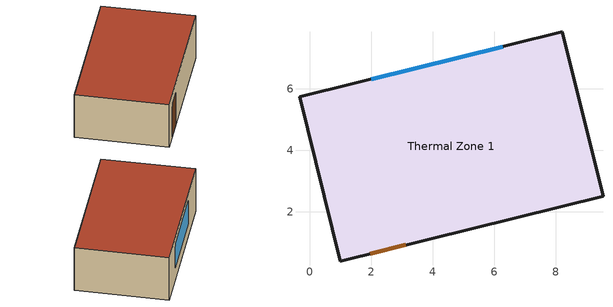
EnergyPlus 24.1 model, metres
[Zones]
Thermal Zone 1
 floor ground (ExtSlabCarpet 4in ClimateZone 1-8): 8.21,7.85 9.53,2.51 0.99,0.4 -0.34,5.73 z0
 wall outside (ASHRAE 189.1-2009 ExtWall Mass ClimateZone 5): -0.34,5.73 0.99,0.4 9.53,2.51 8.21,7.85 -0.34,5.73 z0:3
 window (ASHRAE 189.1-2009 ExtWindow ClimateZone 4-5): 6.27,7.37 1.99,6.31 z0.83:2.43
 door (Exterior Door): 1.96,0.64 3.12,0.92 z0:2.26
 roof outside (ASHRAE 189.1-2009 ExtRoof IEAD ClimateZone 2-5): 0.99,0.4 9.53,2.51 8.21,7.85 -0.34,5.73 z3
[Building]
Building 1: North Axis {deg}=0
[Site:Location]
GRAZ: Latitude {deg}=47; Longitude {deg}=15.43; Time Zone {hr}=1; Elevation {m}=347
[SizingPeriod:DesignDay] Day of Month=21; Dry-Bulb Temperature Range Modifier Type=DefaultMultipliers; Barometric Pressure {Pa}=97225; Rain Indicator=No; Snow Indicator=No; Daylight Saving Time Indicator=No; Begin Environment Reset Mode=FullResetAtBeginEnvironment
Name | Month | Day Type | Maximum Dry-Bulb Temperature {C} | Daily Dry-Bulb Temperature Range {deltaC} | Humidity Condition Type | Wetbulb or DewPoint at Maximum Dry-Bulb {C} | Wind Speed {m/s} | Wind Direction {deg} | Solar Model Indicator | ASHRAE Clear Sky Optical Depth for Beam Irradiance (taub) | ASHRAE Clear Sky Optical Depth for Diffuse Irradiance (taud) | Enthalpy at Maximum Dry-Bulb {J/kg} | Sky Clearness
GRAZ Ann Clg .4% Condns DB=>MWB | 7 | SummerDesignDay | 30.5 | 11.2 | Wetbulb | 20.4 | 3.1 | 140 | ASHRAETau | 0.464 | 1.98
GRAZ Ann Clg .4% Condns DP=>MDB | 7 | SummerDesignDay | 23.4 | 11.2 | Dewpoint | 20 | 3.1 | 140 | ASHRAETau | 0.464 | 1.98
GRAZ Ann Clg .4% Condns Enth=>MDB | 7 | SummerDesignDay | 27.3 | 11.2 | Enthalpy |  | 3.1 | 140 | ASHRAETau | 0.464 | 1.98 | 64600
GRAZ Ann Clg .4% Condns WB=>MDB | 7 | SummerDesignDay | 27.3 | 11.2 | Wetbulb | 21.6 | 3.1 | 140 | ASHRAETau | 0.464 | 1.98
GRAZ Ann Htg 99.6% Condns DB | 1 | WinterDesignDay | -13.1 | 0 | Wetbulb | -13.1 | 0.6 | 180 | ASHRAEClearSky |  |  |  | 0
GRAZ Ann Htg Wind 99.6% Condns WS=>MCDB | 1 | WinterDesignDay | 2 | 0 | Wetbulb | 2 | 9.5 | 180 | ASHRAEClearSky |  |  |  | 0
GRAZ Ann Hum_n 99.6% Condns DP=>MCDB | 1 | WinterDesignDay | -9.8 | 0 | Dewpoint | -15.2 | 0.6 | 180 | ASHRAEClearSky |  |  |  | 0
[Material] Thermal Absorptance=0.9
Name | Roughness | Thickness {m} | Conductivity {W/m-K} | Density {kg/m3} | Specific Heat {J/kg-K} | Solar Absorptance | Visible Absorptance
1/2IN Gypsum | Smooth | 0.0127 | 0.16 | 784.9 | 830 | 0.4 | 0.4
1IN Stucco | Smooth | 0.0253 | 0.6918 | 1858 | 837 | 0.92 | 0.92
8IN Concrete HW | MediumRough | 0.2033 | 1.7296 | 2243 | 837 | 0.65 | 0.65
F08 Metal surface | Smooth | 0.0008 | 45.28 | 7824 | 500 | 0.7 | 0.7
I01 25mm insulation board | MediumRough | 0.0254 | 0.03 | 43 | 1210 | 0.6 | 0.6
MAT-CC05 4 HW CONCRETE | Rough | 0.1016 | 1.311 | 2240 | 836.8 | 0.85 | 0.85
Metal Decking | MediumSmooth | 0.0015 | 45.006 | 7680 | 418.4 | 0.6 | 0.6
Roof Insulation [21] | MediumRough | 0.2105 | 0.049 | 265 | 836.8 | 0.7 | 0.7
Roof Membrane | VeryRough | 0.0095 | 0.16 | 1121.29 | 1460 | 0.7 | 0.7
Wall Insulation [40] | MediumRough | 0.0794 | 0.0432 | 91 | 837 | 0.5 | 0.5
[Material:NoMass]
CP02 CARPET PAD: Roughness=Smooth; Thermal Resistance {m2-K/W}=0.1; Thermal Absorptance=0.9; Solar Absorptance=0.8; Visible Absorptance=0.8
[WindowMaterial:Glazing]
Theoretical Glass [207]: Optical Data Type=SpectralAverage; Thickness {m}=0.003; Solar Transmittance at Normal Incidence=0.3311; Front Side Solar Reflectance at Normal Incidence=0.6189; Back Side Solar Reflectance at Normal Incidence=0; Visible Transmittance at Normal Incidence=0.44; Front Side Visible Reflectance at Normal Incidence=0.51; Back Side Visible Reflectance at Normal Incidence=0; Infrared Transmittance at Normal Incidence=0; Front Side Infrared Hemispherical Emissivity=0.9; Back Side Infrared Hemispherical Emissivity=0.9; Conductivity {W/m-K}=0.0133; Dirt Correction Factor for Solar and Visible Transmittance=1; Solar Diffusing=No
[Construction]
ASHRAE 189.1-2009 ExtRoof IEAD ClimateZone 2-5: Roof Membrane, Roof Insulation [21], Metal Decking
ASHRAE 189.1-2009 ExtWall Mass ClimateZone 5: 1IN Stucco, 8IN Concrete HW, Wall Insulation [40], 1/2IN Gypsum
ASHRAE 189.1-2009 ExtWindow ClimateZone 4-5: Theoretical Glass [207]
Exterior Door: F08 Metal surface, I01 25mm insulation board
ExtSlabCarpet 4in ClimateZone 1-8: MAT-CC05 4 HW CONCRETE, CP02 CARPET PAD
[Zone]
Thermal Zone 1: Multiplier=1; Part of Total Floor Area=Yes
[People]
People_in_office: Zone or ZoneList or Space or SpaceList=Thermal Zone 1; Number of People Schedule=Occupancy_two_schedule_6h_half; Number of People Calculation Method=People; Number of People=6; Fraction Radiant=0.3; Sensible Heat Fraction=autocalculate; Activity Level Schedule=Occupancy_two_schedule_6h_half; Carbon Dioxide Generation Rate {m3/s-W}=3.82e-08; Enable ASHRAE 55 Comfort Warnings=No; Mean Radiant Temperature Calculation Type=EnclosureAveraged; Work Efficiency Schedule=Occupancy_two_schedule_6h_half; Clothing Insulation Calculation Method=DynamicClothingModelASHRAE55; Clothing Insulation Schedule=Occupancy_two_schedule_6h_half; Air Velocity Schedule=Occupancy_two_schedule_6h_half; Thermal Comfort Model 1 Type=Fanger
[HVACTemplate:Thermostat]
HVAC_Termostat: Cooling Setpoint Schedule=HVAC_Availability
[HVACTemplate:Zone:IdealLoadsAirSystem]
Thermal Zone 1: Template Thermostat=HVAC_Termostat; Maximum Heating Supply Air Temperature {C}=50; Minimum Cooling Supply Air Temperature {C}=13; Maximum Heating Supply Air Humidity Ratio {kgWater/kgDryAir}=0.0156; Minimum Cooling Supply Air Humidity Ratio {kgWater/kgDryAir}=0.0077; Heating Limit=NoLimit; Cooling Limit=NoLimit; Dehumidification Control Type=ConstantSensibleHeatRatio; Cooling Sensible Heat Ratio=0.7; Dehumidification Setpoint {percent}=60; Humidification Control Type=None; Humidification Setpoint {percent}=30; Outdoor Air Method=None; Outdoor Air Flow Rate per Person {m3/s}=0.00944; Demand Controlled Ventilation Type=None; Outdoor Air Economizer Type=NoEconomizer; Heat Recovery Type=None; Sensible Heat Recovery Effectiveness=0.7; Latent Heat Recovery Effectiveness=0.65
[DesignSpecification:OutdoorAir]
Thermal Zone 1 Zero air DSOA: Outdoor Air Method=Sum; Outdoor Air Flow per Person {m3/s-person}=0; Outdoor Air Flow per Zone Floor Area {m3/s-m2}=0; Outdoor Air Flow per Zone {m3/s}=0; Outdoor Air Flow Air Changes per Hour {1/hr}=0
[DesignSpecification:ZoneAirDistribution]
Thermal Zone 1 Design Spec Zone Air Dist: Zone Air Distribution Effectiveness in Cooling Mode=0.8; Zone Air Distribution Effectiveness in Heating Mode=0.8; Zone Secondary Recirculation Fraction=0.8; Minimum Zone Ventilation Efficiency=0.4
[Sizing:Zone]
Thermal Zone 1: Zone Cooling Design Supply Air Temperature Input Method=SupplyAirTemperature; Zone Cooling Design Supply Air Temperature {C}=14; Zone Cooling Design Supply Air Temperature Difference {deltaC}=11.11; Zone Heating Design Supply Air Temperature Input Method=SupplyAirTemperature; Zone Heating Design Supply Air Temperature {C}=40; Zone Heating Design Supply Air Temperature Difference {deltaC}=11.11; Zone Cooling Design Supply Air Humidity Ratio {kgWater/kgDryAir}=0.0085; Zone Heating Design Supply Air Humidity Ratio {kgWater/kgDryAir}=0.008; Design Specification Outdoor Air Object=Thermal Zone 1 Zero air DSOA; Cooling Design Air Flow Method=DesignDay; Cooling Design Air Flow Rate {m3/s}=0.01; Cooling Minimum Air Flow per Zone Floor Area {m3/s-m2}=0.0762; Cooling Minimum Air Flow {m3/s}=0.01; Cooling Minimum Air Flow Fraction=0; Heating Design Air Flow Method=DesignDay; Heating Design Air Flow Rate {m3/s}=0; Heating Maximum Air Flow per Zone Floor Area {m3/s-m2}=0.002032; Heating Maximum Air Flow {m3/s}=0.141576; Heating Maximum Air Flow Fraction=0.3; Design Specification Zone Air Distribution Object=Thermal Zone 1 Design Spec Zone Air Dist; Account for Dedicated Outdoor Air System=No; Zone Load Sizing Method=Sensible Load Only No Latent Load; Zone Latent Cooling Design Supply Air Humidity Ratio Input Method=HumidityRatioDifference; Zone Cooling Design Supply Air Humidity Ratio Difference {kgWater/kgDryAir}=0.005; Zone Latent Heating Design Supply Air Humidity Ratio Input Method=HumidityRatioDifference; Zone Humidification Design Supply Air Humidity Ratio Difference {kgWater/kgDryAir}=0.005
[EnergyManagementSystem:Sensor]
Name | Output:Variable or Output:Meter Index Key | Output:Variable or Output:Meter
Zone_Mean_Air_Temperature | Thermal Zone 1 | Zone Mean Air Temperature
Zone_Sensible_Cool_Rate | THERMAL ZONE 1 | Zone Air System Sensible Cooling Rate
[EnergyManagementSystem:ProgramCallingManager]
EMS Manager: BeginTimestepBeforePredictor; Set_Cool_Control_State
[EnergyManagementSystem:Program]
Set_Cool_Control_State: Set Cool_Status_None = 0.0 - 1.0; Set Cool_Status_Off = 0.0; Set Cool_Status_On = 1.0
[EnergyManagementSystem:GlobalVariable]
Set_Cool_Control_State
Cool_Status_None
Cool_Status_Off
Cool_Status_On
[EnergyManagementSystem:OutputVariable]
Erl Cooling Control Status: EMS Variable=Set_Cool_Control_State; Type of Data in Variable=Averaged; Update Frequency=ZoneTimeStep
[Schedule:Compact]
Occupancy_two_schedule_6h_half: Through: 7/10, For: Weekdays, Until: 11:00, 0, Until: 17:00, .5, Until: 24:00, 0, For: Weekends Holidays AllOtherDays, Until: 24:00, 0, Through: 12/31, For: Weekdays, Until: 8:00, 0, Until: 12:00, .7, Until: 17:00, .4, Until: 24:00, 0, For: Weekends Holidays AllOtherDays, Until: 24:00, 0
HVAC_Availability: Through: 6/30, For: AllDays, Until: 24:00, 20, Through: 7/12, For: Weekdays, Until: 8:00, 26, Until: 10:00, 21, Until: 12:00, 21.5, Until: 18:00, 20, Until: 24:00, 25, For: Weekends Holidays, Until: 24:00, 22, For: AllOtherDays, Until: 24:00, 18, Through: 12/31, For: Weekdays, Until: 9:00, 23, Until: 12:00, 19, Until: 20:00, 20.5, Until: 24:00, 22, For: Weekends Holidays, Until: 24:00, 21, For: AllOtherDays, Until: 24:00, 19
